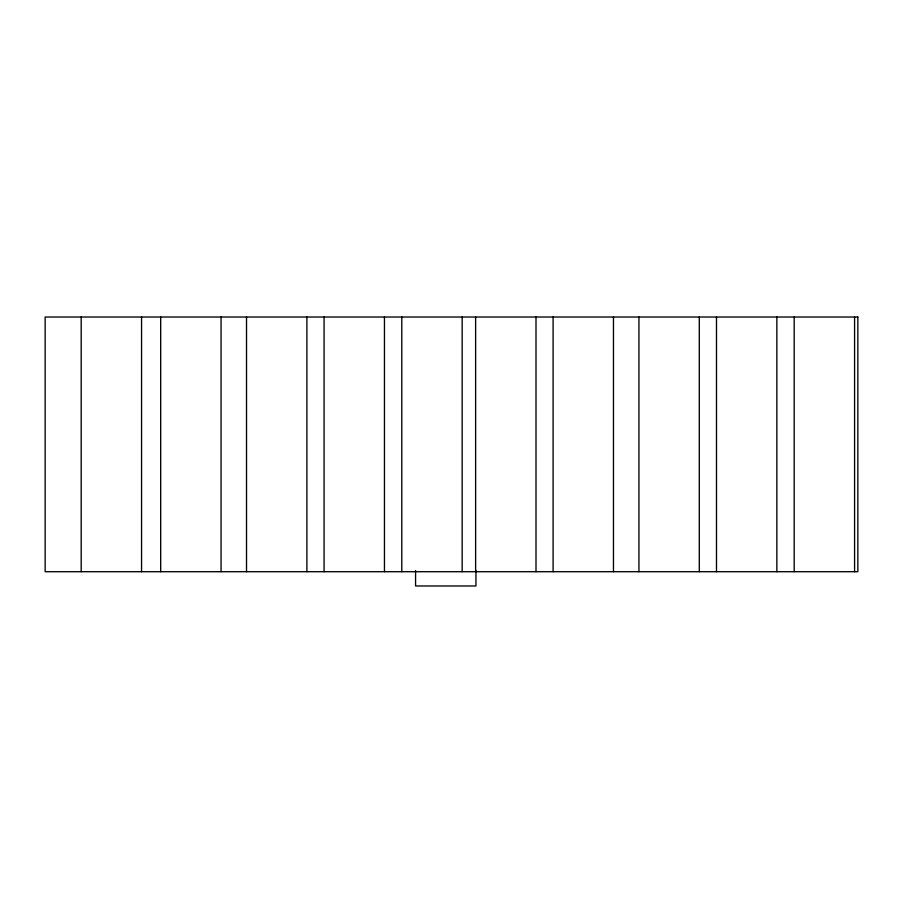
<?xml version="1.0" encoding="UTF-8"?>
<svg xmlns="http://www.w3.org/2000/svg" width="903" height="903" viewBox="0 0 903 903"><rect width="100%" height="100%" fill="white"/><g stroke="black" fill="none" stroke-linecap="round" stroke-linejoin="round"><path stroke-width="1.35" d="M854.577 317.021L854.577 571.712M794.2 317.021L794.2 571.712M776.851 317.021L776.851 571.712M716.485 317.021L716.485 571.712M699.294 317.021L699.294 571.712M638.929 317.021L638.929 571.712M613.464 317.021L613.464 571.712M553.099 317.021L553.099 571.712M535.998 317.021L535.998 571.712M475.949 570.493L475.949 585.979L415.572 585.979L415.572 570.493M475.621 317.021L475.621 571.712M462.167 317.021L462.167 571.712M401.801 317.021L401.801 571.712M384.452 317.021L384.452 571.712M324.075 317.021L324.075 571.712M306.896 317.021L306.896 571.712M246.519 317.021L246.519 571.712M221.066 317.021L221.066 571.712M160.689 317.021L160.689 571.712M141.557 317.021L141.557 571.712M81.191 317.021L81.191 571.712M857.85 317.021L45.15 317.021L45.15 571.712L857.85 571.712L857.85 317.021"/></g></svg>
